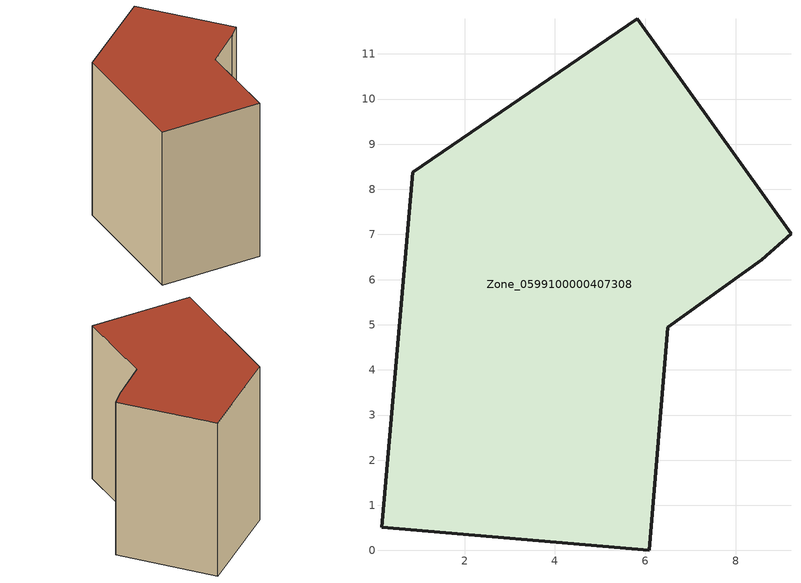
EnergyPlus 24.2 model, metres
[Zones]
Zone_0599100000407308
 floor ground (C_G): 9.23,7.02 8.59,6.44 6.5,4.95 6.09,0 0.16,0.51 0.85,8.38 5.82,11.78 z0
 wall outside (C_F): 0.85,8.38 0.16,0.51 6.09,0 6.5,4.95 8.59,6.44 9.23,7.02 5.82,11.78 0.85,8.38 z0:9.79
 roof outside (C_R): 8.59,6.44 9.23,7.02 5.82,11.78 0.85,8.38 0.16,0.51 6.09,0 6.5,4.95 z9.79
[BUILDING]
Pand.0599100000407308: North Axis=0; Terrain=City; Loads Convergence Tolerance Value=0.04; Temperature Convergence Tolerance Value=0.4; Solar Distribution=FullExterior; Maximum Number of Warmup Days=25; Minimum Number of Warmup Days=1
[Site:Location]
Rotterdam.The.Hague.AP_ZH_NLD Design_Conditions: Latitude=51.96; Longitude=4.45; Time Zone=1; Elevation=-4.5
[SITE:GROUNDTEMPERATURE:BUILDINGSURFACE]
18, 18, 18, 18, 18, 18, 18, 18, 18, 18, 18, 18
[MATERIAL] Thermal Absorptance=0.9; Solar Absorptance=0.7; Visible Absorptance=0.7
Name | Roughness | Thickness | Conductivity | Density | Specific Heat
G.TI.1992-2005 | MediumSmooth | 0.15 | 0.06 | 540 | 1210
F.TI.1992-2005 | Rough | 0.3 | 0.12 | 1920 | 840
R.TI.1992-2005 | MediumRough | 0.2 | 0.08 | 1500 | 1000
[CONSTRUCTION]
C_G: G.TI.1992-2005
C_F: F.TI.1992-2005
C_R: R.TI.1992-2005
[ZONE]
Zone_0599100000407308: Type=1; Multiplier=1; Ceiling Height=Autocalculate; Volume=Autocalculate; Floor Area=autocalculate; Part of Total Floor Area=Yes
[ZONEINFILTRATION:DESIGNFLOWRATE]
Infil_Zone_0599100000407308: Zone or ZoneList or Space or SpaceList=Zone_0599100000407308; Schedule=AlwaysOn; Design Flow Rate Calculation Method=Flow/Area; Flow Rate per Floor Area=0.0015; Constant Term Coefficient=1; Temperature Term Coefficient=0; Velocity Term Coefficient=0; Velocity Squared Term Coefficient=0
[HVACTEMPLATE:ZONE:IDEALLOADSAIRSYSTEM]
Zone_0599100000407308: Maximum Heating Supply Air Temperature=50; Minimum Cooling Supply Air Temperature=13; Maximum Heating Supply Air Humidity Ratio=0.0156; Minimum Cooling Supply Air Humidity Ratio=0.0077; Heating Limit=NoLimit; Cooling Limit=NoLimit; Dehumidification Control Type=ConstantSensibleHeatRatio; Cooling Sensible Heat Ratio=0.7; Dehumidification Setpoint=60; Humidification Control Type=None; Humidification Setpoint=30; Outdoor Air Method=None; Outdoor Air Flow Rate per Person=0.00944; Outdoor Air Flow Rate per Zone Floor Area=0; Outdoor Air Flow Rate per Zone=0; Demand Controlled Ventilation Type=None; Outdoor Air Economizer Type=NoEconomizer; Heat Recovery Type=None; Sensible Heat Recovery Effectiveness=0.7; Latent Heat Recovery Effectiveness=0.65
[ZONECONTROL:THERMOSTAT]
ThermostatControl_Zone_0599100000407308: Zone or ZoneList=Zone_0599100000407308; Control Type Schedule=DualSetpointControlType; Control 1=Thermostat_Zone_0599100000407308; Temperature Difference Between Cutout And Setpoint=0
[THERMOSTATSETPOINT:DUALSETPOINT]
Thermostat_Zone_0599100000407308: Heating Setpoint Temperature Schedule=HeatingSetpoint_Zone_0599100000407308; Cooling Setpoint Temperature Schedule=CoolingSetpoint_Zone_0599100000407308
[SCHEDULE:COMPACT]
HeatingSetpoint_Zone_0599100000407308: Through: 12/31, For: AllDays, Until: 24:00, 21
CoolingSetpoint_Zone_0599100000407308: Through: 12/31, For: AllDays, Until: 24:00, 24
DualSetpointControlType: Through: 12/31, For: AllDays, Until: 24:00, 4
AlwaysOn: Through: 12/31, For: AllDays, Until: 24:00, 1
